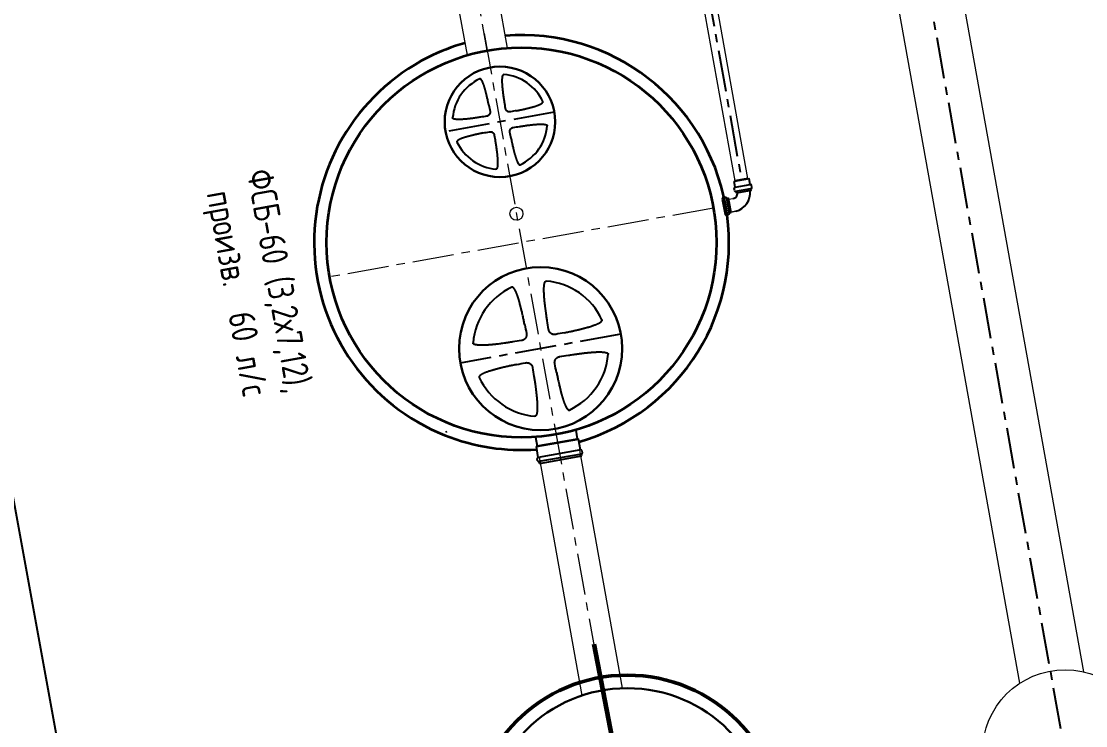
# Model space of a CAD drawing. Header units: millimetres. Extents: x 24859265 to 26550985, y 32092698 to 33532929.
# Drawn here: x 25974480 to 25982668, y 32899128 to 32904546 of the extents above; entities that cross this region are included whole.
import ezdxf
from ezdxf import colors
from ezdxf.entities.mleader import LeaderData, LeaderLine
from ezdxf.math import Vec2, Vec3

# ---------------------------------------------------------------- set-up
doc = ezdxf.new("R2010")
doc.units = ezdxf.units.MM
doc.linetypes.add('осевая', pattern=[50.8, 31.75, -6.35, 6.35, -6.35])
doc.linetypes.add('Штриховая', pattern=[2822.222233, 1411.111116, -1411.111116])
for name, color, linetype in [('Mitat', 1, 'Continuous'), ('Выноски', 7, 'Continuous'), ('Системный слой', 7, 'Continuous')]:
    doc.layers.add(name, color=color, linetype=linetype)
doc.layers.add('Труба К2', color=7, linetype='Continuous', lineweight=60)
doc.layers.add('Труба профиль', color=7, linetype='Continuous', lineweight=50)
doc.styles.add('ARTEM GOST', font='GOST_0.TTF')
doc.styles.add('GOST 2.304', font='GOST_0.TTF')
doc.styles.get("Standard").update_dxf_attribs({"font": 'arial.ttf'})
doc.dimstyles.new('STANDARD$0', dxfattribs={"dimscale": 100, "dimtxt": 2.5, "dimasz": 1, "dimexe": 0.5, "dimexo": 2, "dimgap": 1, "dimtad": 1, "dimdec": 0, "dimzin": 0, "dimdsep": 46, "dimtxsty": 'Standard', "dimblk1": 'OBLIQUE', "dimblk2": 'OBLIQUE', "dimsah": 1, "dimcen": 2, "dimadec": 0, "dimazin": 0, "dimtfac": 1, "dimtdec": 4, "dimtofl": 0, "dimtmove": 2, "dimatfit": 3, "dimldrblk": 'OBLIQUE', "dimfxl": 1, "dimtolj": 1, "dimtzin": 0, "dimarcsym": 0})

# ---------------------------------------------------------------- blocks, each defined once
blk = doc.blocks.new('fsadfs')
at = {"color": 1, "linetype": 'осевая', "lineweight": 25, "ltscale": 10}
for p, q in [((8927.3, -30378.6), (3836.6, -2004.1)), ((2972.9, -6660.8), (6380.9, -25656.3)), ((4940.4, -25135.8), (4103.7, -25285.9)), ((5452.4, -26844.3), (4217.3, -27065.9))]:
    blk.add_line(p, q, dxfattribs=at)
at = {"lineweight": 20}
for p, q in [((9013.2, -29441.3), (4256.8, -2930.5)), ((8521, -29529.6), (3764.6, -3018.8)), ((6331.8, -25665.1), (2924.5, -6674)), ((6430.1, -25647.5), (3022.9, -6656.2)), ((4239.9, -22754), (4578.8, -24643.2)), ((3929.8, -22809.6), (4268.8, -24699.1)), ((6281.5, -25806.6), (6315.3, -25800.6)), ((6281.5, -25806.6), (6315.3, -25800.6)), ((6281.5, -25806.6), (6281.5, -25806.6)), ((6299, -25904), (6299, -25904)), ((6299.2, -25905.1), (6335.8, -25898.5)), ((6335.8, -25898.5), (6299.2, -25905.1)), ((5133.6, -27735.3), (5462.3, -29567.6)), ((4823.5, -27790.9), (5152.3, -29623.6))]:
    blk.add_line(p, q, dxfattribs=at)
at = {"color": 1, "linetype": 'осевая', "lineweight": 15, "ltscale": 10}
for p, q in [((979.5, -5459), (4422.1, -24663)), ((4400.2, -24532.6), (5306.6, -29584.2)), ((6164.8, -25874.3), (3212, -26404.1)), ((5235.8, -29190.5), (5845.5, -32588.5))]:
    blk.add_line(p, q, dxfattribs=at)
at = {"color": 7, "lineweight": 25}
for p, q in [((6331.6, -25665.1), (6324.9, -25670.8)), ((6332.3, -25712.3), (6324.9, -25670.8)), ((6330.7, -25712.6), (6447.5, -25691.6)), ((6430.1, -25647.4), (6438.4, -25650.4)), ((6445.9, -25691.9), (6438.4, -25650.4)), ((6460.3, -25713.7), (6457.6, -25698.7)), ((6254.8, -25792), (6239.8, -25794.7)), ((6326.4, -25737.7), (6323.7, -25722.7)), ((6336.5, -25744.8), (6453.2, -25723.8)), ((6340.7, -25759.2), (6338.1, -25744.5)), ((6454.3, -25738.9), (6340.7, -25759.2)), ((6454.3, -25738.9), (6451.7, -25724.1)), ((6232.7, -25804.8), (6253.7, -25921.6)), ((6264.9, -25799.1), (6285.9, -25915.8)), ((6280, -25798), (6265.2, -25800.6)), ((6300.3, -25911.6), (6280, -25798)), ((6278.8, -25925.9), (6263.8, -25928.6)), ((6300.3, -25911.6), (6285.6, -25914.2)), ((5119.3, -27647.9), (5107.7, -27583.2)), ((4112.3, -27595.6), (4103.7, -27597.7)), ((4810, -27707.6), (4797.6, -27638.5)), ((5119.3, -27647.9), (5127.6, -27650.9)), ((5142.5, -27733.9), (5127.6, -27650.9)), ((4817.2, -27791.9), (4802.4, -27708.9)), ((5144, -27733.6), (4815.6, -27792.2)), ((5156.8, -27755.7), (5154.1, -27740.6)), ((4811.3, -27817.4), (4808.6, -27802.3)), ((5149.8, -27765.8), (4821.4, -27824.4)), ((4825.6, -27838.9), (4822.9, -27824.1)), ((4825.6, -27838.9), (5150.8, -27780.8)), ((5150.8, -27780.8), (5148.2, -27766.1))]:
    blk.add_line(p, q, dxfattribs=at)
at = {"lineweight": 35}
blk.add_circle((4688.4, -26139.2), 1500, dxfattribs=at)
at = {"lineweight": 20}
for centre, radius in [((4648.8, -25918.2), 50), ((8870.6, -30062.3), 637.1)]:
    blk.add_circle(centre, radius, dxfattribs=at)
at = {"ltscale": 10}
blk.add_circle((5500.9, -30666.9), 1200, dxfattribs=at)
at = {"lineweight": 30}
blk.add_circle((5500.9, -30666.9), 1100, dxfattribs=at)
at = {"lineweight": 35}
for centre, start, end in [((4688.4, -26139.2), 286.12132, 94.54821), ((4688.4, -26139.2), 105.8787, 116.82431), ((4688.4, -26139.2), 116.82431, 248.22704), ((4688.5, -26139.2), 248.22704, 274.23111)]:
    blk.add_arc(centre, 1595.5, start, end, dxfattribs=at)
at = {"color": 7, "lineweight": 25}
for centre, radius, start, end in [((6449, -25700.2), 8.7, 10.17141, 100.17141), ((6256.4, -25800.6), 8.7, 10.17141, 100.17141), ((6312.2, -25764.1), 36.7, 274.91046, 9.80503), ((6332.3, -25721.1), 8.7, 100.17141, 190.17141), ((6335, -25736.2), 8.7, 190.17141, 280.17141), ((6299.4, -25755), 148, 284.20887, 5.73001), ((6451.7, -25715.3), 8.7, 280.17141, 10.17141), ((6241.3, -25803.3), 8.7, 100.17141, 190.17141), ((6262.2, -25920), 8.7, 190.17141, 280.17141), ((6277.3, -25917.3), 8.7, 280.17141, 10.17141), ((5145.6, -27742.2), 8.7, 10.11681, 100.11681), ((5148.2, -27757.2), 8.7, 280.11681, 10.11681), ((4817.1, -27800.8), 8.7, 100.11681, 190.11681), ((4819.8, -27815.8), 8.7, 190.11681, 280.11681)]:
    blk.add_arc(centre, radius, start, end, dxfattribs=at)
at = {"layer": 'Mitat', "color": 7, "lineweight": 25}
for p, q in [((6438.4, -25650.4), (6324.9, -25670.8)), ((6430.1, -25647.4), (6331.6, -25665.1)), ((4802.4, -27708.9), (5127.6, -27650.9)), ((4809.2, -27703.2), (5119.3, -27647.9))]:
    blk.add_line(p, q, dxfattribs=at)
at = {"layer": 'Системный слой', "color": 7, "lineweight": 30}
for centre, radius in [((4522.1, -25210.8), 425), ((4834.8, -26955.1), 627.4)]:
    blk.add_circle(centre, radius, dxfattribs=at)
at = {"layer": 'Системный слой', "color": 7, "lineweight": 25}
for centre, radius, start, end in [((4522.1, -25210.8), 365.3, 115.16569, 175.17713), ((4522.1, -25210.8), 365.3, 25.16569, 85.17713), ((4522.1, -25210.8), 365.3, 295.16569, 355.17713), ((4522.1, -25210.8), 365.3, 205.16569, 265.17713), ((4834.8, -26955.1), 521.8, 25.16569, 85.17713), ((4834.8, -26955.1), 521.8, 115.16569, 175.17713), ((4834.8, -26955.1), 521.8, 295.16569, 355.17713), ((4834.8, -26955.1), 521.8, 205.16569, 265.17713)]:
    blk.add_arc(centre, radius, start, end, dxfattribs=at)
at = {"layer": 'Системный слой', "color": 7, "lineweight": 25, "extrusion": (0, 0, -1)}
for centre, major_axis, start_param, end_param in [((3711.9, -25356.2), (394, -2195.9), -1.634239, -1.612784), ((5332.2, -25065.4), (-394, 2195.9), -1.528808, -1.507354), ((4376.7, -24400.6), (-2195.9, -394), -1.634239, -1.612784), ((4376.7, -24400.6), (-2195.9, -394), -1.528808, -1.507354), ((4667.4, -26021), (2195.9, 394), -1.634239, -1.612784), ((5332.2, -25065.4), (-394, 2195.9), -1.634239, -1.612784), ((4667.4, -26021), (2195.9, 394), -1.528808, -1.507354), ((3711.9, -25356.2), (394, -2195.9), -1.528808, -1.507354), ((3677.5, -27162.7), (562.8, -3136.9), -1.634239, -1.612784), ((5992.2, -26747.4), (-562.8, 3136.9), -1.528808, -1.507354), ((4627.2, -25797.7), (-3136.9, -562.8), -1.634239, -1.612784), ((4627.2, -25797.7), (-3136.9, -562.8), -1.528808, -1.507354), ((5042.5, -28112.5), (3136.9, 562.8), -1.528808, -1.507354), ((5042.5, -28112.5), (3136.9, 562.8), -1.634239, -1.612784), ((3677.5, -27162.7), (562.8, -3136.9), -1.528808, -1.507354), ((5992.2, -26747.4), (-562.8, 3136.9), -1.634239, -1.612784)]:
    blk.add_ellipse(centre, major_axis=major_axis, ratio=0.34202, start_param=start_param, end_param=end_param, dxfattribs=at)
at = {"layer": 'Системный слой', "color": 7, "lineweight": 25}
for points, knots in [([(4436.4, -25082.5), (4435.7, -25078.9), (4434.3, -25071.8), (4432.4, -25062.9), (4430.6, -25054.4), (4428.7, -25045.4), (4426.2, -25033.7), (4423.4, -25021.2), (4420.9, -25010.3), (4418.8, -25001.6), (4417, -24994.4), (4415.3, -24987.6), (4413.6, -24981), (4411.9, -24974.5), (4410.2, -24968.1), (4408.5, -24961.8), (4406.7, -24955.6), (4404.9, -24949.6), (4403.1, -24943.7), (4401.3, -24938), (4399.5, -24932.5), (4397.7, -24927.2), (4395.9, -24922.2), (4394.1, -24917.5), (4392.4, -24913.2), (4390.8, -24909.1), (4389.2, -24905.5), (4387.6, -24902.1), (4386.1, -24899.1), (4384.7, -24896.2), (4383.3, -24893.8), (4382.1, -24891.6), (4380.9, -24889.8), (4379.8, -24888.2), (4378.8, -24886.9), (4378, -24885.7), (4377.1, -24884.8), (4376.4, -24883.9), (4375.7, -24883.2), (4375.1, -24882.7), (4374.5, -24882.2), (4374.1, -24881.8), (4373.6, -24881.5), (4373.3, -24881.2), (4372.9, -24881), (4372.6, -24880.8), (4372.3, -24880.6), (4372, -24880.5), (4371.7, -24880.3), (4371.5, -24880.2), (4371.1, -24880.1), (4370.8, -24880), (4370.4, -24879.9), (4370, -24879.8), (4369.6, -24879.7), (4369.1, -24879.7), (4368.5, -24879.7), (4368, -24879.8), (4367.5, -24879.9), (4367.1, -24880), (4366.8, -24880.2), (4366.7, -24880.2)], [0, 0, 0, 0, 3.02765, 6.130095, 7.711356, 10.295721, 13.929306, 17.852185, 21.075848, 23.356556, 25.454567, 27.369743, 29.28457, 31.181263, 33.060102, 34.903414, 36.729231, 38.501691, 40.238572, 41.921872, 43.587415, 45.168284, 46.682445, 48.08064, 49.429669, 50.648002, 51.78422, 52.805921, 53.793743, 54.673452, 55.478237, 56.163293, 56.80467, 57.338103, 57.808296, 58.197357, 58.567882, 58.885925, 59.167818, 59.395948, 59.604956, 59.772794, 59.91893, 60.040332, 60.158922, 60.267663, 60.369344, 60.459616, 60.545402, 60.628157, 60.712316, 60.824376, 60.935003, 61.043224, 61.149462, 61.294441, 61.474783, 61.6447, 61.762042, 61.936931, 62, 62, 62, 62]), ([(4557.7, -25060.7), (4557.2, -25057.2), (4556.1, -25050), (4554.7, -25040.9), (4553.4, -25032.4), (4552.1, -25023.3), (4550.4, -25011.4), (4548.7, -24998.7), (4547.3, -24987.7), (4546.2, -24978.7), (4545.3, -24971.3), (4544.5, -24964.4), (4543.8, -24957.6), (4543.2, -24951), (4542.6, -24944.3), (4542, -24937.8), (4541.5, -24931.4), (4541.1, -24925.1), (4540.7, -24919), (4540.4, -24913), (4540.2, -24907.2), (4540.1, -24901.6), (4540, -24896.3), (4540, -24891.3), (4540.1, -24886.7), (4540.3, -24882.3), (4540.5, -24878.3), (4540.8, -24874.6), (4541.1, -24871.2), (4541.5, -24868.1), (4541.9, -24865.3), (4542.4, -24862.9), (4542.8, -24860.7), (4543.3, -24858.9), (4543.7, -24857.3), (4544.2, -24855.9), (4544.6, -24854.7), (4545, -24853.7), (4545.4, -24852.8), (4545.8, -24852), (4546.1, -24851.4), (4546.5, -24850.9), (4546.7, -24850.4), (4547, -24850.1), (4547.2, -24849.7), (4547.5, -24849.4), (4547.7, -24849.2), (4547.9, -24848.9), (4548.1, -24848.7), (4548.3, -24848.5), (4548.6, -24848.3), (4548.9, -24848), (4549.2, -24847.8), (4549.5, -24847.6), (4549.9, -24847.4), (4550.4, -24847.2), (4550.9, -24847), (4551.4, -24846.9), (4552, -24846.8), (4552.4, -24846.8), (4552.7, -24846.8), (4552.8, -24846.8)], [0, 0, 0, 0, 3.02765, 6.130095, 7.711356, 10.295721, 13.929306, 17.852185, 21.075848, 23.356556, 25.454567, 27.369743, 29.28457, 31.181263, 33.060102, 34.903414, 36.729231, 38.501691, 40.238572, 41.921872, 43.587415, 45.168284, 46.682445, 48.08064, 49.429669, 50.648002, 51.78422, 52.805921, 53.793743, 54.673452, 55.478237, 56.163293, 56.80467, 57.338103, 57.808296, 58.197357, 58.567882, 58.885925, 59.167818, 59.395948, 59.604956, 59.772794, 59.91893, 60.040332, 60.158922, 60.267663, 60.369344, 60.459616, 60.545402, 60.628157, 60.712316, 60.824376, 60.935003, 61.043224, 61.149462, 61.294441, 61.474783, 61.6447, 61.762042, 61.936931, 62, 62, 62, 62]), ([(4650.4, -25125.2), (4654.1, -25124.4), (4661.6, -25122.9), (4673, -25120.5), (4682.7, -25118.5), (4690.6, -25116.8), (4696.7, -25115.5), (4703.6, -25113.9), (4711.4, -25112.2), (4719.9, -25110.2), (4727.9, -25108.3), (4735.2, -25106.6), (4741.8, -25104.9), (4748.5, -25103.3), (4755.1, -25101.5), (4761.6, -25099.8), (4768, -25098.1), (4774.3, -25096.3), (4780.4, -25094.5), (4786.3, -25092.7), (4792.1, -25090.9), (4797.7, -25089.1), (4803.1, -25087.3), (4808.2, -25085.5), (4813, -25083.8), (4817.6, -25082), (4821.7, -25080.3), (4825.6, -25078.7), (4829.1, -25077.2), (4832.3, -25075.6), (4835.2, -25074.2), (4837.8, -25072.8), (4840.1, -25071.5), (4842.1, -25070.2), (4843.8, -25069.1), (4845.3, -25068.1), (4846.5, -25067.2), (4847.6, -25066.3), (4848.5, -25065.6), (4849.2, -25064.8), (4849.9, -25064.2), (4850.4, -25063.6), (4850.9, -25063.1), (4851.2, -25062.6), (4851.5, -25062.2), (4851.7, -25061.9), (4851.9, -25061.5), (4852.1, -25061.2), (4852.3, -25060.9), (4852.4, -25060.7), (4852.6, -25060.4), (4852.7, -25060.1), (4852.8, -25059.9), (4852.9, -25059.5), (4853, -25059.2), (4853.1, -25058.8), (4853.1, -25058.4), (4853.2, -25057.9), (4853.2, -25057.3), (4853.1, -25056.7), (4853, -25056.2), (4852.8, -25055.8), (4852.7, -25055.5), (4852.7, -25055.5)], [0, 0, 0, 0, 3.294372, 6.658592, 10.121593, 11.902894, 13.727108, 15.565806, 18.089199, 20.650882, 23.250738, 25.227925, 27.214477, 29.207845, 31.198516, 33.161939, 35.100749, 36.992852, 38.86301, 40.668913, 42.43271, 44.134312, 45.815956, 47.40632, 48.925529, 50.321905, 51.666806, 52.875385, 53.998684, 55.003566, 55.973887, 56.834853, 57.620252, 58.285215, 58.906539, 59.421027, 59.873097, 60.246259, 60.602155, 60.908041, 61.180307, 61.401463, 61.604048, 61.767517, 61.910185, 62.028901, 62.14479, 62.250718, 62.349589, 62.437156, 62.520317, 62.600986, 62.683377, 62.794474, 62.904935, 63.013803, 63.122506, 63.271682, 63.45784, 63.633238, 63.754366, 63.934896, 64, 64, 64, 64]), ([(4445.7, -25129.4), (4445.8, -25129.9), (4446, -25131.1), (4446.2, -25132.8), (4446.4, -25134.6), (4446.4, -25136.4), (4446.3, -25138.1), (4446.2, -25139.9), (4446, -25141.7), (4445.6, -25143.4), (4445.2, -25145.1), (4444.7, -25146.7), (4444.1, -25148.3), (4443.4, -25149.8), (4442.7, -25151.3), (4441.9, -25152.6), (4441.1, -25153.9), (4440.2, -25155.2), (4439.3, -25156.4), (4438.2, -25157.6), (4437.1, -25158.8), (4435.7, -25160), (4434.4, -25161), (4433.2, -25162), (4431.8, -25162.9), (4430.5, -25163.6), (4429, -25164.4), (4427.7, -25165), (4426.2, -25165.6), (4424.8, -25166.2), (4423.1, -25166.7), (4421.1, -25167.2), (4419.8, -25167.4), (4419.2, -25167.5)], [0, 0, 0, 0, 1.160825, 2.293619, 3.435628, 4.588757, 5.746252, 6.905358, 8.060478, 9.206889, 10.341203, 11.457205, 12.554205, 13.633169, 14.695741, 15.717068, 16.69175, 17.601108, 18.876909, 19.676175, 20.71619, 22.027068, 23.211446, 23.982012, 25.113816, 26.386625, 26.915982, 28.452958, 29.235773, 30.022226, 31.353686, 32.71083, 34, 34, 34, 34]), ([(4603.5, -25134.5), (4602.9, -25134.6), (4601.8, -25134.8), (4600, -25135), (4598.3, -25135.1), (4596.5, -25135.1), (4594.7, -25135.1), (4593, -25134.9), (4591.2, -25134.7), (4589.5, -25134.4), (4587.8, -25133.9), (4586.1, -25133.4), (4584.6, -25132.8), (4583, -25132.2), (4581.6, -25131.4), (4580.2, -25130.7), (4578.9, -25129.8), (4577.7, -25129), (4576.6, -25128.1), (4575.5, -25127.1), (4574.4, -25126.1), (4573.4, -25125.1), (4572.6, -25124.1), (4571.6, -25122.9), (4570.7, -25121.6), (4569.7, -25120), (4568.7, -25118.3), (4568, -25116.9), (4567.4, -25115.4), (4566.7, -25113.7), (4566.1, -25111.7), (4565.7, -25109.7), (4565.4, -25108.5), (4565.3, -25107.9)], [0, 0, 0, 0, 1.160827, 2.293622, 3.43563, 4.588756, 5.746246, 6.905348, 8.060469, 9.206891, 10.341224, 11.457239, 12.554235, 13.633163, 14.697615, 15.730559, 16.730575, 17.684561, 18.604883, 19.490061, 20.578623, 21.459916, 22.381037, 23.113319, 24.320591, 25.627437, 26.832376, 28.012841, 28.720001, 30.061886, 31.592299, 32.799071, 34, 34, 34, 34]), ([(4372, -25175.1), (4368.2, -25175.7), (4360.5, -25176.9), (4350.9, -25178.4), (4342.8, -25179.6), (4336.1, -25180.6), (4327.6, -25181.8), (4317.5, -25183.2), (4306, -25184.7), (4295.6, -25186), (4286.5, -25187.1), (4279, -25188), (4272, -25188.7), (4265.3, -25189.4), (4258.6, -25190), (4252.1, -25190.6), (4245.6, -25191.1), (4239.3, -25191.6), (4233.1, -25192), (4227.2, -25192.3), (4221.3, -25192.5), (4215.7, -25192.7), (4210.3, -25192.8), (4205.2, -25192.8), (4200.3, -25192.8), (4195.9, -25192.7), (4191.7, -25192.5), (4187.9, -25192.2), (4184.4, -25191.9), (4181.2, -25191.6), (4178.2, -25191.2), (4175.6, -25190.7), (4173.2, -25190.3), (4171.2, -25189.8), (4169.5, -25189.4), (4168, -25189), (4166.7, -25188.5), (4165.6, -25188.1), (4164.6, -25187.7), (4163.7, -25187.3), (4163, -25186.9), (4162.4, -25186.6), (4161.9, -25186.3), (4161.5, -25186), (4161.2, -25185.8), (4160.9, -25185.5), (4160.6, -25185.3), (4160.3, -25185.1), (4160.1, -25184.9), (4159.9, -25184.7), (4159.7, -25184.5), (4159.5, -25184.2), (4159.3, -25184), (4159, -25183.7), (4158.8, -25183.3), (4158.6, -25183), (4158.4, -25182.5), (4158.2, -25182), (4158.1, -25181.4), (4158.1, -25180.9), (4158, -25180.5), (4158.1, -25180.2), (4158.1, -25180.1)], [0, 0, 0, 0, 3.289426, 6.641073, 8.341944, 10.288254, 12.467464, 15.73036, 19.040043, 22.396272, 24.748618, 26.9013, 28.85179, 30.799553, 32.720392, 34.61697, 36.467565, 38.296603, 40.062486, 41.787015, 43.450467, 45.094385, 46.649301, 48.134932, 49.501134, 50.817333, 52.001692, 53.103719, 54.091658, 55.04643, 55.895777, 56.672128, 57.331893, 57.949266, 58.462051, 58.913492, 59.286861, 59.642661, 59.947993, 60.219335, 60.439132, 60.640228, 60.80198, 60.942837, 61.059698, 61.173776, 61.278051, 61.375378, 61.461577, 61.543439, 61.622848, 61.70395, 61.81331, 61.922045, 62.029212, 62.136217, 62.283062, 62.466311, 62.638969, 62.758204, 62.935914, 63, 63, 63, 63]), ([(4393.7, -25296.4), (4390, -25297.2), (4382.6, -25298.7), (4373.3, -25300.6), (4365.4, -25302.3), (4358.9, -25303.7), (4350.5, -25305.5), (4340.6, -25307.6), (4329.4, -25310.2), (4319.2, -25312.6), (4310.4, -25314.7), (4303.1, -25316.5), (4296.2, -25318.2), (4289.6, -25319.9), (4283.1, -25321.6), (4276.7, -25323.4), (4270.5, -25325.1), (4264.3, -25326.9), (4258.4, -25328.7), (4252.6, -25330.5), (4247, -25332.3), (4241.6, -25334.1), (4236.4, -25335.9), (4231.5, -25337.7), (4227, -25339.4), (4222.8, -25341.1), (4218.9, -25342.7), (4215.4, -25344.3), (4212.1, -25345.8), (4209.2, -25347.3), (4206.5, -25348.7), (4204.2, -25350), (4202.1, -25351.3), (4200.4, -25352.4), (4198.9, -25353.5), (4197.7, -25354.4), (4196.6, -25355.2), (4195.7, -25356), (4194.9, -25356.8), (4194.3, -25357.4), (4193.7, -25358), (4193.3, -25358.5), (4192.9, -25359), (4192.6, -25359.4), (4192.4, -25359.7), (4192.2, -25360.1), (4192, -25360.4), (4191.8, -25360.7), (4191.7, -25360.9), (4191.6, -25361.2), (4191.5, -25361.5), (4191.3, -25361.8), (4191.2, -25362.1), (4191.1, -25362.5), (4191, -25362.8), (4191, -25363.2), (4190.9, -25363.7), (4190.9, -25364.3), (4191, -25364.9), (4191.2, -25365.4), (4191.3, -25365.8), (4191.4, -25366.1), (4191.4, -25366.1)], [0, 0, 0, 0, 3.218923, 6.506826, 8.178508, 10.098303, 12.252324, 15.489576, 18.77979, 22.122744, 24.473336, 26.627827, 28.584132, 30.538174, 32.467068, 34.373014, 36.235157, 38.076608, 39.857077, 41.597492, 43.27857, 44.940532, 46.513958, 48.018144, 49.402538, 50.736545, 51.936949, 53.053667, 54.053979, 55.020167, 55.878253, 56.661609, 57.325775, 57.946675, 58.461223, 58.913538, 59.286894, 59.642684, 59.948009, 60.219346, 60.43914, 60.640233, 60.801982, 60.942838, 61.059698, 61.173776, 61.278051, 61.375378, 61.461577, 61.543439, 61.622847, 61.70395, 61.81331, 61.922045, 62.029212, 62.136217, 62.283062, 62.466311, 62.638969, 62.758204, 62.935914, 63, 63, 63, 63]), ([(4440.6, -25287.1), (4441.2, -25287), (4442.4, -25286.8), (4444.1, -25286.6), (4445.9, -25286.5), (4447.6, -25286.5), (4449.4, -25286.5), (4451.2, -25286.7), (4452.9, -25286.9), (4454.6, -25287.2), (4456.3, -25287.7), (4458, -25288.2), (4459.6, -25288.8), (4461.1, -25289.4), (4462.5, -25290.2), (4463.9, -25290.9), (4465.2, -25291.8), (4466.4, -25292.6), (4467.5, -25293.5), (4468.6, -25294.5), (4469.7, -25295.5), (4470.7, -25296.5), (4471.6, -25297.5), (4472.5, -25298.7), (4473.4, -25300), (4474.5, -25301.6), (4475.4, -25303.3), (4476.1, -25304.7), (4476.7, -25306.2), (4477.4, -25307.9), (4478, -25309.9), (4478.5, -25311.9), (4478.7, -25313.1), (4478.8, -25313.7)], [0, 0, 0, 0, 1.160827, 2.293622, 3.43563, 4.588756, 5.746246, 6.905348, 8.060469, 9.206891, 10.341224, 11.457239, 12.554235, 13.633163, 14.697615, 15.730559, 16.730575, 17.684561, 18.604883, 19.490061, 20.578623, 21.459916, 22.381037, 23.113319, 24.320591, 25.627437, 26.832376, 28.012841, 28.720001, 30.061886, 31.592299, 32.799071, 34, 34, 34, 34]), ([(4598.4, -25292.2), (4598.3, -25291.7), (4598.1, -25290.5), (4597.9, -25288.8), (4597.8, -25287), (4597.7, -25285.2), (4597.8, -25283.5), (4597.9, -25281.7), (4598.2, -25279.9), (4598.5, -25278.2), (4598.9, -25276.5), (4599.4, -25274.9), (4600, -25273.3), (4600.7, -25271.8), (4601.4, -25270.3), (4602.2, -25269), (4603, -25267.7), (4603.9, -25266.5), (4604.7, -25265.4), (4605.7, -25264.2), (4606.7, -25263.2), (4607.8, -25262.2), (4608.8, -25261.3), (4609.9, -25260.4), (4611.3, -25259.4), (4612.9, -25258.4), (4614.5, -25257.5), (4616, -25256.8), (4617.5, -25256.1), (4619.2, -25255.5), (4621.2, -25254.9), (4623.1, -25254.4), (4624.4, -25254.2), (4625, -25254.1)], [0, 0, 0, 0, 1.160827, 2.293622, 3.43563, 4.588756, 5.746246, 6.905348, 8.060469, 9.206891, 10.341224, 11.457239, 12.554235, 13.633163, 14.697615, 15.730559, 16.730575, 17.684561, 18.604883, 19.490061, 20.578623, 21.459916, 22.381037, 23.113319, 24.320591, 25.627437, 26.832376, 28.012841, 28.720001, 30.061886, 31.592299, 32.799071, 34, 34, 34, 34]), ([(4672.2, -25246.5), (4675.9, -25245.9), (4683.5, -25244.7), (4695, -25243), (4704.8, -25241.5), (4712.8, -25240.4), (4719, -25239.5), (4725.4, -25238.6), (4731.8, -25237.7), (4738.3, -25236.9), (4745, -25236), (4751.7, -25235.2), (4758.4, -25234.4), (4765.3, -25233.6), (4772.1, -25232.9), (4778.9, -25232.2), (4785.6, -25231.6), (4792.2, -25231), (4798.8, -25230.5), (4805.1, -25230), (4811.3, -25229.6), (4817.3, -25229.3), (4823.2, -25229), (4828.9, -25228.9), (4834.3, -25228.8), (4839.5, -25228.8), (4844.3, -25228.8), (4848.8, -25229), (4853, -25229.2), (4856.7, -25229.4), (4860.2, -25229.7), (4863.4, -25230.1), (4866.4, -25230.5), (4869, -25230.9), (4871.2, -25231.4), (4873.2, -25231.8), (4874.9, -25232.3), (4876.3, -25232.7), (4877.6, -25233.1), (4878.7, -25233.5), (4879.6, -25234), (4880.4, -25234.3), (4881.1, -25234.7), (4881.7, -25235), (4882.2, -25235.3), (4882.6, -25235.6), (4882.9, -25235.8), (4883.3, -25236.1), (4883.5, -25236.3), (4883.8, -25236.5), (4884, -25236.7), (4884.2, -25236.9), (4884.4, -25237.1), (4884.6, -25237.4), (4884.8, -25237.6), (4885.1, -25237.9), (4885.3, -25238.3), (4885.5, -25238.6), (4885.7, -25239.1), (4885.9, -25239.6), (4886, -25240.2), (4886.1, -25240.7), (4886.1, -25241.1), (4886.1, -25241.4), (4886.1, -25241.5)], [0, 0, 0, 0, 3.346522, 6.766848, 10.291529, 12.10647, 13.966728, 15.842272, 17.760329, 19.705723, 21.690551, 23.687495, 25.705597, 27.732688, 29.765616, 31.795276, 33.795524, 35.769581, 37.694349, 39.596139, 41.431301, 43.222957, 44.950628, 46.657893, 48.27186, 49.813093, 51.228677, 52.591625, 53.814671, 54.950111, 55.963708, 56.941681, 57.807329, 58.595452, 59.260387, 59.880783, 60.393124, 60.842571, 61.213062, 61.566815, 61.871519, 62.143339, 62.364996, 62.568381, 62.733225, 62.877534, 62.998106, 63.115804, 63.223386, 63.323799, 63.412733, 63.497193, 63.579124, 63.662803, 63.775637, 63.887825, 63.998395, 64.108796, 64.260302, 64.449369, 64.627508, 64.750528, 64.933879, 65, 65, 65, 65]), ([(4486.4, -25360.9), (4487, -25364.5), (4488.1, -25371.9), (4489.5, -25381.1), (4490.8, -25389.8), (4492.2, -25399.1), (4493.9, -25411.3), (4495.6, -25424.1), (4497, -25435.4), (4498.1, -25444.4), (4499, -25451.9), (4499.8, -25458.9), (4500.5, -25465.7), (4501.1, -25472.4), (4501.7, -25479), (4502.3, -25485.5), (4502.7, -25491.9), (4503.1, -25498.2), (4503.5, -25504.3), (4503.8, -25510.2), (4503.9, -25516), (4504.1, -25521.5), (4504.1, -25526.8), (4504.1, -25531.7), (4503.9, -25536.3), (4503.8, -25540.6), (4503.5, -25544.5), (4503.2, -25548.1), (4502.9, -25551.4), (4502.5, -25554.5), (4502, -25557.1), (4501.6, -25559.5), (4501.1, -25561.6), (4500.7, -25563.4), (4500.2, -25564.9), (4499.8, -25566.2), (4499.4, -25567.3), (4498.9, -25568.3), (4498.5, -25569.1), (4498.2, -25569.8), (4497.8, -25570.4), (4497.5, -25570.9), (4497.3, -25571.3), (4497, -25571.7), (4496.8, -25572), (4496.6, -25572.3), (4496.3, -25572.5), (4496.1, -25572.8), (4495.9, -25573), (4495.7, -25573.2), (4495.5, -25573.4), (4495.2, -25573.6), (4494.9, -25573.8), (4494.6, -25574), (4494.2, -25574.2), (4493.8, -25574.4), (4493.2, -25574.6), (4492.7, -25574.7), (4492.1, -25574.8), (4491.7, -25574.8), (4491.4, -25574.8), (4491.3, -25574.8)], [0, 0, 0, 0, 3.098261, 6.270257, 7.885874, 10.522158, 14.222088, 18.211189, 21.48322, 23.791405, 25.91056, 27.83924, 29.766287, 31.670808, 33.554374, 35.397495, 37.221271, 38.987539, 40.715869, 42.387727, 44.041242, 45.608249, 47.107289, 48.488328, 49.8195, 51.017864, 52.132795, 53.131323, 54.095468, 54.950922, 55.731334, 56.392139, 57.009565, 57.520478, 57.969136, 58.338887, 58.691133, 58.993238, 59.261551, 59.478662, 59.677208, 59.836711, 59.975492, 60.090496, 60.202763, 60.305383, 60.401166, 60.485997, 60.56656, 60.644707, 60.724522, 60.832147, 60.939155, 61.044621, 61.149928, 61.294442, 61.474783, 61.6447, 61.762042, 61.936931, 62, 62, 62, 62]), ([(4607.7, -25339.1), (4608.4, -25342.7), (4609.9, -25350), (4611.8, -25359.2), (4613.6, -25367.8), (4615.6, -25377), (4618.2, -25389), (4621, -25401.6), (4623.6, -25412.6), (4625.7, -25421.5), (4627.5, -25428.8), (4629.2, -25435.7), (4630.9, -25442.2), (4632.6, -25448.8), (4634.4, -25455.2), (4636.1, -25461.5), (4637.9, -25467.7), (4639.7, -25473.7), (4641.5, -25479.5), (4643.3, -25485.2), (4645.1, -25490.7), (4647, -25495.9), (4648.7, -25500.8), (4650.5, -25505.5), (4652.2, -25509.7), (4653.9, -25513.7), (4655.4, -25517.2), (4657, -25520.5), (4658.5, -25523.5), (4659.9, -25526.2), (4661.2, -25528.6), (4662.5, -25530.7), (4663.6, -25532.4), (4664.7, -25533.9), (4665.6, -25535.2), (4666.5, -25536.2), (4667.3, -25537.2), (4668, -25538), (4668.7, -25538.6), (4669.3, -25539.2), (4669.8, -25539.6), (4670.2, -25540), (4670.6, -25540.2), (4671, -25540.5), (4671.3, -25540.7), (4671.6, -25540.9), (4671.9, -25541), (4672.2, -25541.2), (4672.5, -25541.3), (4672.7, -25541.4), (4673, -25541.5), (4673.3, -25541.6), (4673.7, -25541.7), (4674.1, -25541.8), (4674.5, -25541.9), (4675, -25541.9), (4675.6, -25541.9), (4676.1, -25541.8), (4676.7, -25541.7), (4677.1, -25541.6), (4677.3, -25541.4), (4677.4, -25541.4)], [0, 0, 0, 0, 3.098261, 6.270257, 7.885874, 10.522158, 14.222088, 18.211189, 21.48322, 23.791405, 25.91056, 27.83924, 29.766287, 31.670808, 33.554374, 35.397495, 37.221269, 38.987539, 40.715871, 42.387727, 44.041242, 45.608249, 47.107289, 48.488328, 49.8195, 51.017864, 52.132795, 53.131323, 54.095468, 54.950922, 55.731334, 56.392139, 57.009565, 57.520478, 57.969136, 58.338887, 58.691133, 58.993238, 59.261551, 59.478662, 59.677208, 59.836711, 59.975492, 60.090496, 60.202763, 60.305383, 60.401166, 60.485997, 60.56656, 60.644707, 60.724522, 60.832147, 60.939155, 61.044621, 61.149928, 61.294442, 61.474783, 61.6447, 61.762042, 61.936931, 62, 62, 62, 62]), ([(4885.8, -26740.7), (4885, -26735.6), (4883.4, -26725.3), (4881.5, -26712.4), (4879.6, -26700.3), (4877.7, -26687.2), (4875.3, -26670.2), (4872.9, -26652.1), (4870.9, -26636.3), (4869.3, -26623.6), (4868.1, -26613), (4867, -26603.1), (4866, -26593.4), (4865, -26583.9), (4864.1, -26574.4), (4863.3, -26565.1), (4862.6, -26556), (4862, -26547), (4861.5, -26538.3), (4861.1, -26529.7), (4860.8, -26521.4), (4860.6, -26513.4), (4860.5, -26505.9), (4860.5, -26498.7), (4860.7, -26492), (4860.9, -26485.8), (4861.2, -26480.1), (4861.6, -26474.9), (4862.1, -26470), (4862.6, -26465.5), (4863.2, -26461.6), (4863.9, -26458.1), (4864.5, -26455), (4865.2, -26452.3), (4865.8, -26450.1), (4866.4, -26448.1), (4867.1, -26446.4), (4867.7, -26444.9), (4868.2, -26443.6), (4868.8, -26442.6), (4869.3, -26441.7), (4869.7, -26440.9), (4870.1, -26440.3), (4870.5, -26439.8), (4870.8, -26439.3), (4871.2, -26438.8), (4871.5, -26438.5), (4871.8, -26438.1), (4872.1, -26437.8), (4872.4, -26437.5), (4872.8, -26437.2), (4873.2, -26436.9), (4873.6, -26436.5), (4874.1, -26436.2), (4874.6, -26435.9), (4875.3, -26435.6), (4876, -26435.3), (4876.8, -26435.2), (4877.6, -26435.1), (4878.2, -26435.1), (4878.6, -26435.1), (4878.7, -26435.1)], [0, 0, 0, 0, 3.02765, 6.130095, 7.711356, 10.295721, 13.929306, 17.852185, 21.075848, 23.356556, 25.454567, 27.369743, 29.28457, 31.181263, 33.060102, 34.903414, 36.729231, 38.501691, 40.238572, 41.921872, 43.587415, 45.168284, 46.682445, 48.08064, 49.429669, 50.648002, 51.78422, 52.805921, 53.793743, 54.673452, 55.478237, 56.163293, 56.80467, 57.338103, 57.808296, 58.197357, 58.567882, 58.885925, 59.167818, 59.395948, 59.604956, 59.772794, 59.91893, 60.040332, 60.158922, 60.267663, 60.369344, 60.459616, 60.545402, 60.628157, 60.712316, 60.824376, 60.935003, 61.043224, 61.149462, 61.294441, 61.474783, 61.6447, 61.762042, 61.936931, 62, 62, 62, 62]), ([(4712.5, -26771.8), (4711.5, -26766.7), (4709.4, -26756.6), (4706.8, -26743.8), (4704.3, -26731.7), (4701.5, -26718.8), (4697.9, -26702), (4693.9, -26684.3), (4690.3, -26668.7), (4687.3, -26656.2), (4684.8, -26645.9), (4682.4, -26636.2), (4680, -26626.8), (4677.5, -26617.5), (4675.1, -26608.4), (4672.6, -26599.3), (4670, -26590.5), (4667.5, -26581.9), (4664.9, -26573.5), (4662.4, -26565.4), (4659.8, -26557.5), (4657.2, -26549.9), (4654.6, -26542.8), (4652.1, -26536.1), (4649.7, -26529.9), (4647.3, -26524.1), (4645, -26518.9), (4642.8, -26514.1), (4640.7, -26509.7), (4638.6, -26505.7), (4636.7, -26502.2), (4634.8, -26499.1), (4633.2, -26496.5), (4631.6, -26494.2), (4630.3, -26492.4), (4629, -26490.7), (4627.8, -26489.3), (4626.7, -26488.1), (4625.7, -26487.1), (4624.9, -26486.3), (4624.1, -26485.6), (4623.4, -26485.1), (4622.8, -26484.6), (4622.3, -26484.3), (4621.8, -26484), (4621.3, -26483.7), (4620.9, -26483.4), (4620.5, -26483.2), (4620.1, -26483), (4619.7, -26482.8), (4619.3, -26482.7), (4618.8, -26482.5), (4618.2, -26482.3), (4617.7, -26482.2), (4617.1, -26482.1), (4616.4, -26482.1), (4615.5, -26482.1), (4614.8, -26482.2), (4614, -26482.4), (4613.4, -26482.6), (4613, -26482.7), (4612.9, -26482.8)], [0, 0, 0, 0, 3.02765, 6.130095, 7.711356, 10.295721, 13.929306, 17.852185, 21.075848, 23.356556, 25.454567, 27.369743, 29.28457, 31.181263, 33.060102, 34.903414, 36.729231, 38.501691, 40.238572, 41.921872, 43.587415, 45.168284, 46.682445, 48.08064, 49.429669, 50.648002, 51.78422, 52.805921, 53.793743, 54.673452, 55.478237, 56.163293, 56.80467, 57.338103, 57.808296, 58.197357, 58.567882, 58.885925, 59.167818, 59.395948, 59.604956, 59.772794, 59.91893, 60.040332, 60.158922, 60.267663, 60.369344, 60.459616, 60.545402, 60.628157, 60.712316, 60.824376, 60.935003, 61.043224, 61.149462, 61.294441, 61.474783, 61.6447, 61.762042, 61.936931, 62, 62, 62, 62]), ([(5018.2, -26832.8), (5023.5, -26831.7), (5034.2, -26829.5), (5050.5, -26826.2), (5064.3, -26823.2), (5075.6, -26820.8), (5084.3, -26818.9), (5094.2, -26816.7), (5105.3, -26814.2), (5117.5, -26811.4), (5128.9, -26808.7), (5139.4, -26806.2), (5148.8, -26803.8), (5158.3, -26801.5), (5167.7, -26799), (5177, -26796.5), (5186.2, -26794), (5195.1, -26791.5), (5203.9, -26789), (5212.4, -26786.4), (5220.6, -26783.9), (5228.6, -26781.3), (5236.3, -26778.7), (5243.6, -26776.1), (5250.5, -26773.6), (5257, -26771.1), (5263, -26768.7), (5268.5, -26766.4), (5273.4, -26764.2), (5278, -26762), (5282.1, -26759.9), (5285.9, -26757.9), (5289.2, -26756), (5292.1, -26754.3), (5294.5, -26752.7), (5296.6, -26751.2), (5298.4, -26749.9), (5299.9, -26748.7), (5301.1, -26747.6), (5302.2, -26746.6), (5303.2, -26745.6), (5303.9, -26744.8), (5304.5, -26744.1), (5305.1, -26743.4), (5305.5, -26742.8), (5305.8, -26742.3), (5306.1, -26741.9), (5306.4, -26741.4), (5306.6, -26741), (5306.8, -26740.6), (5307, -26740.2), (5307.1, -26739.9), (5307.3, -26739.5), (5307.5, -26739), (5307.6, -26738.5), (5307.7, -26737.9), (5307.8, -26737.3), (5307.9, -26736.6), (5307.9, -26735.8), (5307.8, -26735), (5307.6, -26734.2), (5307.4, -26733.7), (5307.2, -26733.3), (5307.2, -26733.2)], [0, 0, 0, 0, 3.294372, 6.658592, 10.121593, 11.902894, 13.727108, 15.565806, 18.089199, 20.650882, 23.250738, 25.227925, 27.214477, 29.207845, 31.198516, 33.161939, 35.100749, 36.992852, 38.86301, 40.668913, 42.43271, 44.134312, 45.815956, 47.40632, 48.925529, 50.321905, 51.666806, 52.875385, 53.998684, 55.003566, 55.973887, 56.834853, 57.620252, 58.285215, 58.906539, 59.421027, 59.873097, 60.246259, 60.602155, 60.908041, 61.180307, 61.401463, 61.604048, 61.767517, 61.910185, 62.028901, 62.14479, 62.250718, 62.349589, 62.437156, 62.520317, 62.600986, 62.683377, 62.794474, 62.904935, 63.013803, 63.122506, 63.271682, 63.45784, 63.633238, 63.754366, 63.934896, 64, 64, 64, 64]), ([(4725.8, -26838.8), (4726, -26839.6), (4726.2, -26841.2), (4726.5, -26843.7), (4726.7, -26846.2), (4726.8, -26848.8), (4726.7, -26851.3), (4726.5, -26853.8), (4726.1, -26856.3), (4725.6, -26858.8), (4725, -26861.2), (4724.3, -26863.5), (4723.5, -26865.8), (4722.5, -26868), (4721.5, -26870), (4720.4, -26872), (4719.2, -26873.8), (4717.9, -26875.7), (4716.6, -26877.4), (4715, -26879.1), (4713.4, -26880.7), (4711.5, -26882.5), (4709.7, -26884), (4707.9, -26885.3), (4705.9, -26886.6), (4704.1, -26887.7), (4701.9, -26888.8), (4700, -26889.7), (4697.9, -26890.6), (4695.9, -26891.3), (4693.5, -26892.1), (4690.7, -26892.8), (4688.8, -26893.1), (4687.8, -26893.3)], [0, 0, 0, 0, 1.160825, 2.293619, 3.435628, 4.588757, 5.746252, 6.905358, 8.060478, 9.206889, 10.341203, 11.457205, 12.554205, 13.633169, 14.695741, 15.717068, 16.69175, 17.601108, 18.876909, 19.676175, 20.71619, 22.027068, 23.211446, 23.982012, 25.113816, 26.386625, 26.915982, 28.452958, 29.235773, 30.022226, 31.353686, 32.71083, 34, 34, 34, 34]), ([(4951.2, -26846), (4950.4, -26846.2), (4948.7, -26846.5), (4946.2, -26846.8), (4943.7, -26847), (4941.2, -26847), (4938.7, -26846.9), (4936.1, -26846.7), (4933.6, -26846.4), (4931.2, -26845.9), (4928.7, -26845.3), (4926.4, -26844.6), (4924.1, -26843.7), (4922, -26842.8), (4919.9, -26841.7), (4917.9, -26840.6), (4916.1, -26839.4), (4914.4, -26838.2), (4912.8, -26837), (4911.2, -26835.6), (4909.7, -26834.1), (4908.2, -26832.6), (4907, -26831.2), (4905.7, -26829.6), (4904.3, -26827.7), (4902.8, -26825.4), (4901.5, -26823), (4900.5, -26821), (4899.6, -26818.8), (4898.7, -26816.3), (4897.8, -26813.5), (4897.1, -26810.7), (4896.8, -26809), (4896.7, -26808.1)], [0, 0, 0, 0, 1.160827, 2.293622, 3.43563, 4.588756, 5.746246, 6.905348, 8.060469, 9.206891, 10.341224, 11.457239, 12.554235, 13.633163, 14.697615, 15.730559, 16.730575, 17.684561, 18.604883, 19.490061, 20.578623, 21.459916, 22.381037, 23.113319, 24.320591, 25.627437, 26.832376, 28.012841, 28.720001, 30.061886, 31.592299, 32.799071, 34, 34, 34, 34]), ([(4620.4, -26904.1), (4615, -26905), (4604.1, -26906.7), (4590.3, -26908.8), (4578.8, -26910.5), (4569.2, -26911.9), (4557, -26913.6), (4542.6, -26915.6), (4526.2, -26917.8), (4511.3, -26919.7), (4498.3, -26921.2), (4487.7, -26922.5), (4477.7, -26923.5), (4468, -26924.5), (4458.5, -26925.4), (4449.1, -26926.2), (4439.9, -26927), (4430.9, -26927.6), (4422.1, -26928.2), (4413.6, -26928.7), (4405.2, -26929), (4397.2, -26929.3), (4389.4, -26929.4), (4382.1, -26929.4), (4375.2, -26929.4), (4368.8, -26929.2), (4362.9, -26928.9), (4357.5, -26928.6), (4352.5, -26928.1), (4347.9, -26927.6), (4343.6, -26927.1), (4339.9, -26926.5), (4336.5, -26925.8), (4333.6, -26925.2), (4331.1, -26924.5), (4329, -26923.9), (4327.2, -26923.3), (4325.6, -26922.7), (4324.1, -26922.1), (4322.9, -26921.5), (4321.9, -26921), (4321.1, -26920.5), (4320.4, -26920.1), (4319.8, -26919.7), (4319.3, -26919.3), (4318.9, -26919), (4318.4, -26918.7), (4318.1, -26918.4), (4317.8, -26918.1), (4317.5, -26917.8), (4317.2, -26917.5), (4316.9, -26917.1), (4316.6, -26916.8), (4316.3, -26916.3), (4316, -26915.9), (4315.7, -26915.3), (4315.4, -26914.7), (4315.1, -26913.9), (4314.9, -26913.1), (4314.8, -26912.4), (4314.8, -26911.7), (4314.9, -26911.3), (4314.9, -26911.2)], [0, 0, 0, 0, 3.289426, 6.641073, 8.341944, 10.288254, 12.467464, 15.73036, 19.040043, 22.396272, 24.748618, 26.9013, 28.85179, 30.799553, 32.720392, 34.61697, 36.467565, 38.296603, 40.062486, 41.787015, 43.450467, 45.094385, 46.649301, 48.134932, 49.501134, 50.817333, 52.001692, 53.103719, 54.091658, 55.04643, 55.895777, 56.672128, 57.331893, 57.949266, 58.462051, 58.913492, 59.286861, 59.642661, 59.947993, 60.219335, 60.439132, 60.640228, 60.80198, 60.942837, 61.059698, 61.173776, 61.278051, 61.375378, 61.461577, 61.543439, 61.622848, 61.70395, 61.81331, 61.922045, 62.029212, 62.136217, 62.283062, 62.466311, 62.638969, 62.758204, 62.935914, 63, 63, 63, 63]), ([(4943.9, -27071.4), (4943.7, -27070.6), (4943.5, -27069), (4943.2, -27066.5), (4943, -27064), (4942.9, -27061.4), (4943, -27058.9), (4943.2, -27056.4), (4943.6, -27053.9), (4944, -27051.4), (4944.7, -27049), (4945.4, -27046.7), (4946.2, -27044.4), (4947.2, -27042.2), (4948.2, -27040.1), (4949.3, -27038.2), (4950.5, -27036.3), (4951.7, -27034.6), (4953, -27033), (4954.4, -27031.4), (4955.8, -27029.9), (4957.3, -27028.5), (4958.7, -27027.2), (4960.4, -27025.9), (4962.3, -27024.5), (4964.6, -27023.1), (4967, -27021.8), (4969, -27020.8), (4971.2, -27019.9), (4973.6, -27018.9), (4976.5, -27018.1), (4979.3, -27017.4), (4981, -27017), (4981.9, -27016.9)], [0, 0, 0, 0, 1.160827, 2.293622, 3.43563, 4.588756, 5.746246, 6.905348, 8.060469, 9.206891, 10.341224, 11.457239, 12.554235, 13.633163, 14.697615, 15.730559, 16.730575, 17.684561, 18.604883, 19.490061, 20.578623, 21.459916, 22.381037, 23.113319, 24.320591, 25.627437, 26.832376, 28.012841, 28.720001, 30.061886, 31.592299, 32.799071, 34, 34, 34, 34]), ([(5049.3, -27006.1), (5054.6, -27005.2), (5065.4, -27003.5), (5081.9, -27001), (5095.9, -26999), (5107.4, -26997.3), (5116.2, -26996.1), (5125.3, -26994.8), (5134.4, -26993.6), (5143.8, -26992.4), (5153.3, -26991.2), (5162.9, -26990), (5172.5, -26988.8), (5182.3, -26987.7), (5192, -26986.7), (5201.7, -26985.7), (5211.4, -26984.8), (5220.8, -26983.9), (5230.1, -26983.2), (5239.2, -26982.5), (5248.1, -26982), (5256.7, -26981.5), (5265.1, -26981.2), (5273.2, -26980.9), (5281, -26980.8), (5288.3, -26980.8), (5295.2, -26980.9), (5301.6, -26981), (5307.6, -26981.3), (5313, -26981.7), (5318, -26982.1), (5322.5, -26982.7), (5326.7, -26983.2), (5330.4, -26983.9), (5333.7, -26984.5), (5336.5, -26985.1), (5338.9, -26985.8), (5340.9, -26986.4), (5342.7, -26987), (5344.3, -26987.6), (5345.6, -26988.2), (5346.8, -26988.7), (5347.8, -26989.2), (5348.6, -26989.7), (5349.3, -26990.1), (5349.9, -26990.5), (5350.4, -26990.9), (5350.8, -26991.2), (5351.3, -26991.5), (5351.6, -26991.8), (5351.9, -26992.1), (5352.2, -26992.4), (5352.5, -26992.7), (5352.8, -26993.1), (5353.1, -26993.4), (5353.4, -26993.9), (5353.7, -26994.3), (5354, -26994.9), (5354.3, -26995.5), (5354.6, -26996.3), (5354.8, -26997.1), (5354.9, -26997.8), (5354.9, -26998.4), (5354.8, -26998.9), (5354.8, -26999)], [0, 0, 0, 0, 3.346522, 6.766848, 10.291529, 12.10647, 13.966728, 15.842272, 17.760329, 19.705723, 21.690551, 23.687495, 25.705597, 27.732688, 29.765616, 31.795276, 33.795524, 35.769581, 37.694349, 39.596139, 41.431301, 43.222957, 44.950628, 46.657893, 48.27186, 49.813093, 51.228677, 52.591625, 53.814671, 54.950111, 55.963708, 56.941681, 57.807329, 58.595452, 59.260387, 59.880783, 60.393124, 60.842571, 61.213062, 61.566815, 61.871519, 62.143339, 62.364996, 62.568381, 62.733225, 62.877534, 62.998106, 63.115804, 63.223386, 63.323799, 63.412733, 63.497193, 63.579124, 63.662803, 63.775637, 63.887825, 63.998395, 64.108796, 64.260302, 64.449369, 64.627508, 64.750528, 64.933879, 65, 65, 65, 65]), ([(4651.5, -27077.4), (4646.3, -27078.5), (4635.6, -27080.6), (4622.3, -27083.4), (4611.1, -27085.8), (4601.7, -27087.8), (4589.8, -27090.3), (4575.7, -27093.4), (4559.7, -27097.1), (4545.1, -27100.5), (4532.4, -27103.5), (4522, -27106.1), (4512.2, -27108.5), (4502.8, -27111), (4493.5, -27113.4), (4484.4, -27115.9), (4475.4, -27118.4), (4466.7, -27121), (4458.2, -27123.5), (4449.9, -27126.1), (4441.9, -27128.6), (4434.2, -27131.2), (4426.8, -27133.8), (4419.8, -27136.3), (4413.3, -27138.8), (4407.3, -27141.2), (4401.7, -27143.6), (4396.7, -27145.8), (4392.1, -27148), (4387.9, -27150.1), (4384.1, -27152.1), (4380.7, -27154), (4377.8, -27155.8), (4375.3, -27157.4), (4373.2, -27158.9), (4371.4, -27160.2), (4369.9, -27161.4), (4368.6, -27162.6), (4367.5, -27163.6), (4366.6, -27164.6), (4365.8, -27165.4), (4365.2, -27166.1), (4364.6, -27166.8), (4364.2, -27167.3), (4363.9, -27167.9), (4363.6, -27168.3), (4363.3, -27168.8), (4363.1, -27169.2), (4362.9, -27169.6), (4362.7, -27170), (4362.6, -27170.3), (4362.4, -27170.7), (4362.2, -27171.2), (4362.1, -27171.7), (4362, -27172.3), (4361.9, -27172.9), (4361.8, -27173.6), (4361.8, -27174.4), (4361.9, -27175.2), (4362.1, -27175.9), (4362.3, -27176.5), (4362.5, -27176.9), (4362.5, -27177)], [0, 0, 0, 0, 3.218923, 6.506826, 8.178508, 10.098303, 12.252324, 15.489576, 18.77979, 22.122744, 24.473336, 26.627827, 28.584132, 30.538174, 32.467068, 34.373014, 36.235157, 38.076608, 39.857077, 41.597492, 43.27857, 44.940532, 46.513958, 48.018144, 49.402538, 50.736545, 51.936949, 53.053667, 54.053979, 55.020167, 55.878253, 56.661609, 57.325775, 57.946675, 58.461223, 58.913538, 59.286894, 59.642684, 59.948009, 60.219346, 60.43914, 60.640233, 60.801982, 60.942838, 61.059698, 61.173776, 61.278051, 61.375378, 61.461577, 61.543439, 61.622847, 61.70395, 61.81331, 61.922045, 62.029212, 62.136217, 62.283062, 62.466311, 62.638969, 62.758204, 62.935914, 63, 63, 63, 63]), ([(4718.5, -27064.2), (4719.3, -27064), (4721, -27063.7), (4723.5, -27063.4), (4726, -27063.2), (4728.5, -27063.2), (4731, -27063.3), (4733.6, -27063.5), (4736.1, -27063.8), (4738.5, -27064.3), (4741, -27064.9), (4743.3, -27065.6), (4745.6, -27066.5), (4747.7, -27067.4), (4749.8, -27068.5), (4751.8, -27069.6), (4753.6, -27070.8), (4755.3, -27072), (4756.9, -27073.2), (4758.5, -27074.6), (4760, -27076), (4761.5, -27077.6), (4762.7, -27079), (4764, -27080.6), (4765.4, -27082.5), (4766.9, -27084.8), (4768.2, -27087.2), (4769.2, -27089.2), (4770.1, -27091.4), (4771, -27093.9), (4771.9, -27096.7), (4772.6, -27099.5), (4772.9, -27101.2), (4773, -27102.1)], [0, 0, 0, 0, 1.160827, 2.293622, 3.43563, 4.588756, 5.746246, 6.905348, 8.060469, 9.206891, 10.341224, 11.457239, 12.554235, 13.633163, 14.697615, 15.730559, 16.730575, 17.684561, 18.604883, 19.490061, 20.578623, 21.459916, 22.381037, 23.113319, 24.320591, 25.627437, 26.832376, 28.012841, 28.720001, 30.061886, 31.592299, 32.799071, 34, 34, 34, 34]), ([(4783.9, -27169.5), (4784.7, -27174.7), (4786.3, -27185.2), (4788.3, -27198.4), (4790.2, -27210.8), (4792.1, -27224.2), (4794.6, -27241.5), (4797.1, -27259.8), (4799.1, -27275.9), (4800.7, -27288.8), (4801.9, -27299.5), (4803, -27309.5), (4804, -27319.2), (4804.9, -27328.8), (4805.8, -27338.2), (4806.6, -27347.6), (4807.2, -27356.7), (4807.8, -27365.7), (4808.3, -27374.3), (4808.7, -27382.8), (4809, -27391.1), (4809.1, -27399), (4809.2, -27406.5), (4809.1, -27413.6), (4809, -27420.1), (4808.7, -27426.2), (4808.4, -27431.8), (4807.9, -27437), (4807.4, -27441.7), (4806.9, -27446), (4806.2, -27449.9), (4805.6, -27453.3), (4804.9, -27456.2), (4804.3, -27458.7), (4803.6, -27460.9), (4803, -27462.7), (4802.4, -27464.4), (4801.8, -27465.8), (4801.3, -27467), (4800.7, -27468), (4800.3, -27468.9), (4799.8, -27469.6), (4799.4, -27470.2), (4799.1, -27470.7), (4798.7, -27471.1), (4798.4, -27471.5), (4798.1, -27471.9), (4797.8, -27472.2), (4797.5, -27472.5), (4797.2, -27472.8), (4796.9, -27473.1), (4796.5, -27473.4), (4796.1, -27473.7), (4795.6, -27474), (4795.1, -27474.3), (4794.4, -27474.6), (4793.7, -27474.9), (4792.9, -27475), (4792.1, -27475.1), (4791.5, -27475.1), (4791.1, -27475.1), (4791, -27475.1)], [0, 0, 0, 0, 3.098261, 6.270257, 7.885874, 10.522158, 14.222088, 18.211189, 21.48322, 23.791405, 25.91056, 27.83924, 29.766287, 31.670808, 33.554374, 35.397495, 37.221271, 38.987539, 40.715869, 42.387727, 44.041242, 45.608249, 47.107289, 48.488328, 49.8195, 51.017864, 52.132795, 53.131323, 54.095468, 54.950922, 55.731334, 56.392139, 57.009565, 57.520478, 57.969136, 58.338887, 58.691133, 58.993238, 59.261551, 59.478662, 59.677208, 59.836711, 59.975492, 60.090496, 60.202763, 60.305383, 60.401166, 60.485997, 60.56656, 60.644707, 60.724522, 60.832147, 60.939155, 61.044621, 61.149928, 61.294442, 61.474783, 61.6447, 61.762042, 61.936931, 62, 62, 62, 62]), ([(4957.2, -27138.4), (4958.2, -27143.6), (4960.3, -27154), (4963, -27167.1), (4965.6, -27179.4), (4968.4, -27192.5), (4972.2, -27209.6), (4976.2, -27227.7), (4979.9, -27243.4), (4982.9, -27256.1), (4985.5, -27266.5), (4987.9, -27276.3), (4990.3, -27285.7), (4992.8, -27295.1), (4995.3, -27304.2), (4997.8, -27313.3), (5000.4, -27322.1), (5002.9, -27330.6), (5005.5, -27339), (5008.1, -27347.1), (5010.7, -27354.9), (5013.3, -27362.4), (5015.8, -27369.4), (5018.3, -27376), (5020.8, -27382.1), (5023.1, -27387.8), (5025.4, -27392.9), (5027.6, -27397.6), (5029.7, -27401.8), (5031.8, -27405.7), (5033.7, -27409.1), (5035.5, -27412), (5037.1, -27414.5), (5038.6, -27416.7), (5039.9, -27418.5), (5041.2, -27420), (5042.3, -27421.3), (5043.4, -27422.5), (5044.3, -27423.4), (5045.1, -27424.2), (5045.9, -27424.8), (5046.5, -27425.3), (5047.1, -27425.7), (5047.6, -27426.1), (5048.1, -27426.4), (5048.5, -27426.6), (5048.9, -27426.9), (5049.3, -27427.1), (5049.7, -27427.2), (5050.1, -27427.4), (5050.5, -27427.6), (5051, -27427.7), (5051.5, -27427.9), (5052, -27428), (5052.6, -27428.1), (5053.3, -27428.1), (5054.2, -27428.1), (5054.9, -27428), (5055.7, -27427.8), (5056.3, -27427.6), (5056.7, -27427.4), (5056.8, -27427.4)], [0, 0, 0, 0, 3.098261, 6.270257, 7.885874, 10.522158, 14.222088, 18.211189, 21.48322, 23.791405, 25.91056, 27.83924, 29.766287, 31.670808, 33.554374, 35.397495, 37.221269, 38.987539, 40.715871, 42.387727, 44.041242, 45.608249, 47.107289, 48.488328, 49.8195, 51.017864, 52.132795, 53.131323, 54.095468, 54.950922, 55.731334, 56.392139, 57.009565, 57.520478, 57.969136, 58.338887, 58.691133, 58.993238, 59.261551, 59.478662, 59.677208, 59.836711, 59.975492, 60.090496, 60.202763, 60.305383, 60.401166, 60.485997, 60.56656, 60.644707, 60.724522, 60.832147, 60.939155, 61.044621, 61.149928, 61.294442, 61.474783, 61.6447, 61.762042, 61.936931, 62, 62, 62, 62])]:
    blk.add_open_spline(points, degree=3, knots=knots, dxfattribs=at)
at = {"lineweight": 20, "insert": (2722.9, -25298.7), "char_height": 200, "width": 2330.966, "attachment_point": 1, "rotation": 280.17141, "style": 'ARTEM GOST'}
blk.add_mtext('\\pi264.77;ФСБ-60 (3,2х7,12), \\P\\pi372.06;произв.  60 л/с', dxfattribs=at)
blk = doc.blocks.new('_ArchTick')
at = {"color": 0, "linetype": 'ByBlock', "const_width": 0.15}
blk.add_lwpolyline([(-0.5, -0.5), (0.5, 0.5)], dxfattribs=at)
blk = doc.blocks.new('*D556')
at = {"color": 0, "lineweight": -2, "transparency": 16777216}
for p, q in [((25972304.7, 32930031.7), (25968929.3, 32929412.8)), ((25969175.2, 32929457.9), (25975256.3, 32896289.3)), ((25978385.8, 32896863), (25975010.3, 32896244.2))]:
    blk.add_line(p, q, dxfattribs=at)
at = {"color": 0, "lineweight": -2, "transparency": 16777216, "xscale": 750.0000000000001, "yscale": 750.0000000000001, "zscale": 750.0000000000001}
for p, rotation in [((25969175.2, 32929457.9), 100.3891302227786), ((25975256.3, 32896289.3), 280.3891302227786)]:
    blk.add_blockref('_ArchTick', p, dxfattribs=dict(at, rotation=rotation))
at = {"color": 0, "transparency": 16777216, "insert": (25973199.3, 32913053.9), "char_height": 1000, "attachment_point": 5, "rotation": 280.38913, "style": 'GOST 2.304'}
blk.add_mtext('\\A1;33722', dxfattribs=at)
blk = doc.blocks.new('_Oblique')
at = {"color": 0, "linetype": 'ByBlock', "lineweight": -2}
blk.add_line((-0.5, -0.5), (0.5, 0.5), dxfattribs=at)

msp = doc.modelspace()

# ---------------------------------------------------------------- linework, layer by layer
at = {"layer": 'Труба К2', "linetype": 'Штриховая'}
msp.add_lwpolyline([(25978884.5665, 32899755.5972), (25979530.0118, 32896422.3368)], dxfattribs=at)

# ---------------------------------------------------------------- block references
at = {"layer": 'Труба профиль'}
msp.add_blockref('fsadfs', (25973640.1473, 32928983.9906), dxfattribs=at)

# ---------------------------------------------------------------- dimensions: what is measured, and where the dimension line sits
dim = msp.add_aligned_dim(p1=(25973288.3257, 32930212.0175), p2=(25979369.4097, 32897043.3575), distance=-4181.715, dimstyle='STANDARD$0', override={"dimscale": 500, "dimtxt": 2, "dimasz": 1.5, "dimtxsty": 'GOST 2.304', "dimblk1": 'ArchTick', "dimblk2": 'ArchTick'})
dim.commit()
dim.dimension.update_dxf_attribs({"geometry": '*D556', "text_midpoint": (25973199.3147, 32913053.9207)})

# ---------------------------------------------------------------- leaders
at = {"layer": 'Выноски', "color": 0, "lineweight": -2}
ml = msp.add_multileader_mtext('Standard', dxfattribs=at)
ml.set_content('{\\C0;%%C600, i=0.04, L=65 м\\PСброс условно чистых вод\\Pв р.Бельбек}', color=5, style='GOST 2.304')
ml.set_leader_properties(lineweight=-3)
ml.build(insert=Vec2(0, 0))
ml.multileader.update_dxf_attribs({"text_left_attachment_type": 6, "text_right_attachment_type": 6, "dogleg_length": 1, "arrow_head_size": 1250, "scale": 500})
ctx = ml.context
ctx.base_point, ctx.scale, ctx.char_height, ctx.arrow_head_size, ctx.landing_gap_size, ctx.plane_origin = Vec3(25990341.5905, 32901711.5531, 4288), 500, 1250, 1250, 900, Vec3(25984331.8733, 32882908.3877, 4288)
ctx.left_attachment, ctx.right_attachment, ctx.text_align_type = 6, 6, 1
notes = []
notes.append((ctx, [(0, (1, 1, 0), (25990241.7428, 32901711.5531, 4288), (1, 0), 99.8478, [(1, [(25979794.8553, 32896497.9256, 4288)], 0, [])])]))
ctx.mtext.insert, ctx.mtext.alignment, ctx.mtext.flow_direction = Vec3(25999634.4477, 32903317.8031, 4288), 2, 5
for ctx, leaders in notes:
    for number, flags, end, landing, length, lines in leaders:
        leader = LeaderData()
        leader.index, (leader.has_last_leader_line, leader.has_dogleg_vector, leader.attachment_direction) = number, flags
        leader.last_leader_point, leader.dogleg_vector, leader.dogleg_length = Vec3(end), Vec3(landing), length
        for number, points, colour, breaks in lines:
            line = LeaderLine()
            line.index, line.vertices, line.color, line.breaks = number, Vec3.list(points), colors.encode_raw_color(colour), breaks
            leader.lines.append(line)
        ctx.leaders.append(leader)

doc.saveas('drawing.dxf')
